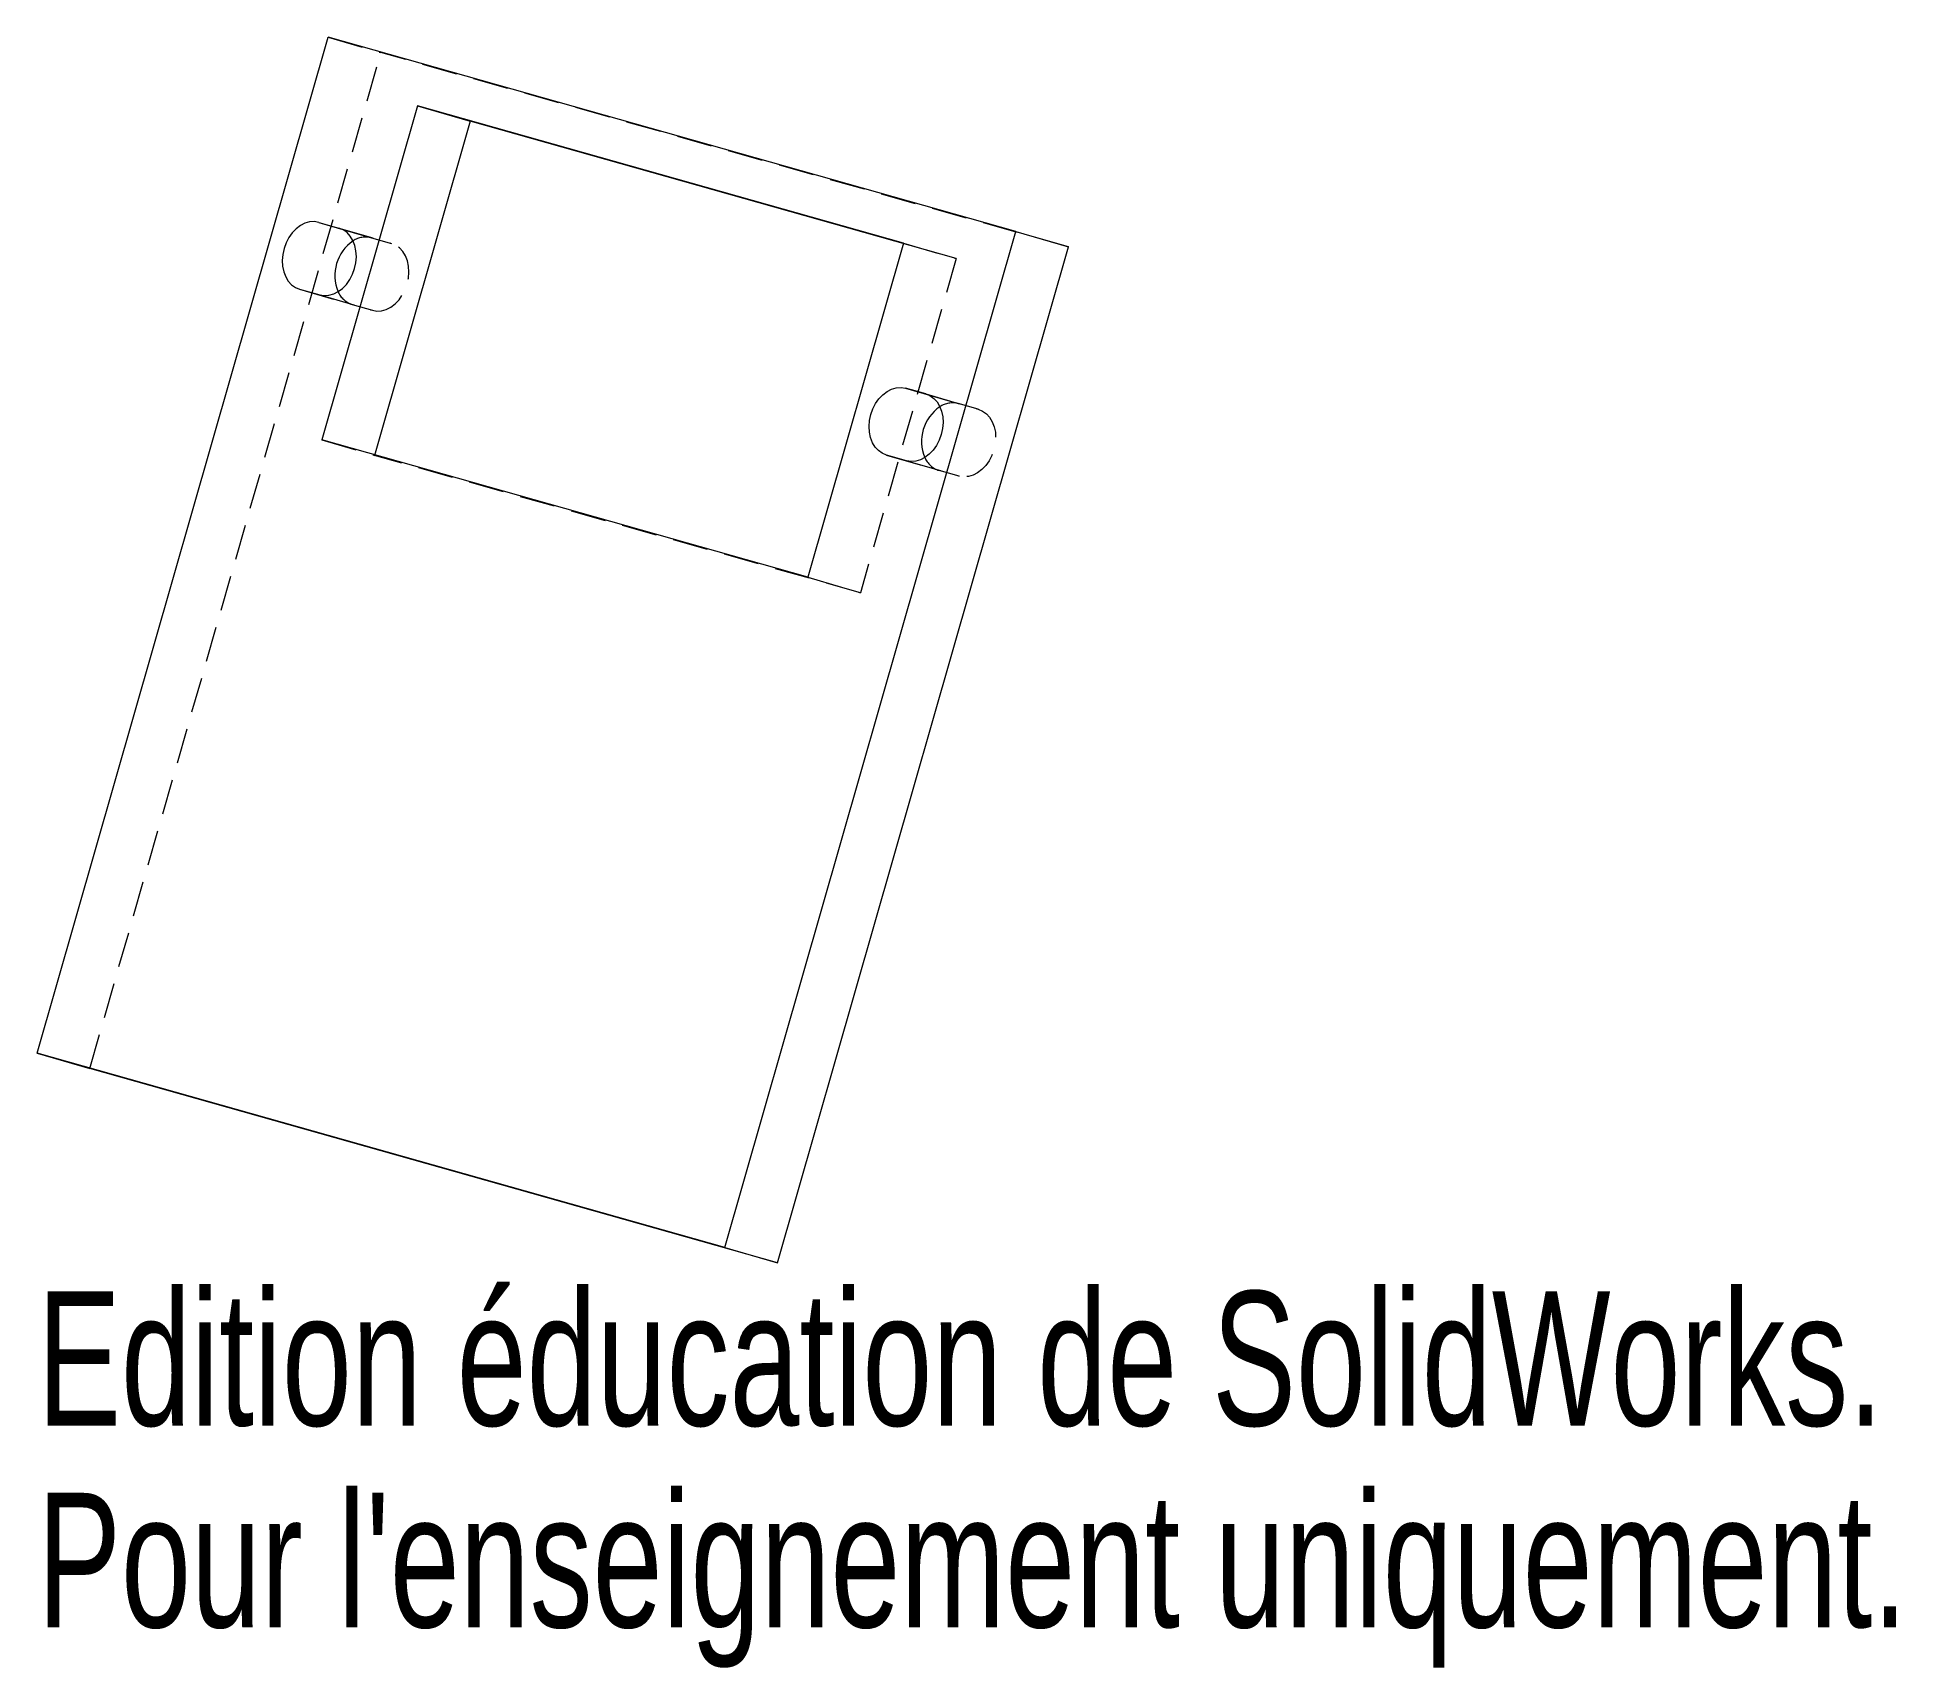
# Model space of a CAD drawing. Header units: millimetres. Extents: x -14.3 to 52.6, y -18.1 to 40.6.
import ezdxf

# ---------------------------------------------------------------- set-up
doc = ezdxf.new("R2010")
doc.units = ezdxf.units.MM
doc.linetypes.add('HIDDEN', pattern=[1.905, 1.27, -0.635])
doc.styles.add('SLDTEXTSTYLE0', font='TXT', dxfattribs={"width": 0.7})

msp = doc.modelspace()

# ---------------------------------------------------------------- linework, layer by layer
at = {"color": 7, "linetype": 'Continuous', "lineweight": 15}
for p, q in [((-14.258, 4.047), (-3.788, 40.576)), ((20.943, 33.587), (-3.788, 40.576)), ((-0.575, 38.109), (-4.019, 26.093)), ((16.903, 33.17), (-0.575, 38.109)), ((-0.575, 38.109), (1.317, 37.556)), ((1.317, 37.556), (-2.127, 25.54)), ((18.796, 32.617), (1.317, 37.556)), ((-4.129, 33.917), (-3.404, 33.712)), ((10.473, -2.942), (20.943, 33.587)), ((20.943, 33.587), (22.835, 33.035)), ((12.365, -3.494), (22.835, 33.035)), ((16.903, 33.17), (13.459, 21.154)), ((-4.818, 31.514), (-4.092, 31.309)), ((17.701, 27.749), (16.976, 27.954)), ((13.459, 21.154), (-4.019, 26.093)), ((17.012, 25.346), (16.287, 25.55)), ((-14.258, 4.047), (-12.365, 3.494)), ((10.473, -2.942), (-14.258, 4.047)), ((12.365, -3.494), (-12.365, 3.494)), ((10.473, -2.942), (12.365, -3.494))]:
    msp.add_line(p, q, dxfattribs=at)
at = {"color": 7, "linetype": 'HIDDEN', "lineweight": 0}
for p, q in [((-3.788, 40.576), (-1.895, 40.023)), ((-12.365, 3.494), (-1.895, 40.023)), ((22.835, 33.035), (-1.895, 40.023)), ((-3.404, 33.712), (-1.511, 33.16)), ((-2.236, 33.365), (-1.511, 33.16)), ((16.903, 33.17), (18.796, 32.617)), ((18.796, 32.617), (15.352, 20.601)), ((-4.818, 31.514), (-2.925, 30.962)), ((-4.092, 31.309), (-2.199, 30.757)), ((-2.925, 30.962), (-2.199, 30.757)), ((17.701, 27.749), (19.594, 27.196)), ((19.594, 27.196), (18.869, 27.401)), ((-4.019, 26.093), (-2.127, 25.54)), ((15.352, 20.601), (-2.127, 25.54)), ((16.287, 25.55), (18.18, 24.998)), ((17.012, 25.346), (18.905, 24.793)), ((18.905, 24.793), (18.18, 24.998)), ((13.459, 21.154), (15.352, 20.601))]:
    msp.add_line(p, q, dxfattribs=at)
at = {"color": 8, "linetype": 'Continuous', "lineweight": 15}
for p, q in [((-4.129, 33.917), (-2.236, 33.365)), ((16.976, 27.954), (18.869, 27.401))]:
    msp.add_line(p, q, dxfattribs=at)
at = {"color": 7, "linetype": 'Continuous', "lineweight": 15, "flags": 128}
for points in [[(-4.129, 33.917), (-4.291, 33.944), (-4.46, 33.933), (-4.628, 33.885), (-4.792, 33.801), (-4.946, 33.684), (-5.086, 33.538), (-5.207, 33.368), (-5.306, 33.177), (-5.38, 32.972), (-5.426, 32.759), (-5.443, 32.546), (-5.43, 32.337), (-5.389, 32.14), (-5.32, 31.96), (-5.225, 31.803), (-5.107, 31.674), (-4.97, 31.577), (-4.818, 31.514)], [(-4.092, 31.309), (-3.93, 31.283), (-3.762, 31.294), (-3.593, 31.342), (-3.429, 31.426), (-3.275, 31.542), (-3.135, 31.688), (-3.014, 31.859), (-2.915, 32.05), (-2.841, 32.255), (-2.795, 32.467), (-2.778, 32.681), (-2.791, 32.89), (-2.832, 33.087), (-2.901, 33.267), (-2.996, 33.423), (-3.114, 33.552), (-3.251, 33.65), (-3.404, 33.712)], [(16.287, 25.55), (16.135, 25.613), (15.998, 25.711), (15.88, 25.84), (15.785, 25.996), (15.716, 26.176), (15.674, 26.373), (15.662, 26.582), (15.679, 26.796), (15.725, 27.008), (15.799, 27.213), (15.897, 27.404), (16.019, 27.575), (16.158, 27.721), (16.313, 27.837), (16.477, 27.921), (16.645, 27.969), (16.813, 27.98), (16.976, 27.954)], [(17.701, 27.749), (17.853, 27.686), (17.991, 27.589), (18.108, 27.46), (18.203, 27.303), (18.273, 27.123), (18.314, 26.926), (18.326, 26.717), (18.309, 26.504), (18.263, 26.291), (18.19, 26.086), (18.091, 25.895), (17.97, 25.724), (17.83, 25.579), (17.676, 25.462), (17.512, 25.378), (17.343, 25.33), (17.175, 25.319), (17.012, 25.346)]]:
    msp.add_lwpolyline(points, dxfattribs=at)
at = {"color": 7, "linetype": 'HIDDEN', "lineweight": 0, "flags": 128}
for points in [[(-2.199, 30.757), (-2.037, 30.73), (-1.869, 30.741), (-1.7, 30.79), (-1.536, 30.873), (-1.382, 30.99), (-1.242, 31.136), (-1.121, 31.307), (-1.022, 31.497), (-0.949, 31.702), (-0.902, 31.915), (-0.885, 32.128), (-0.898, 32.337), (-0.939, 32.534), (-1.009, 32.714), (-1.104, 32.871), (-1.221, 33), (-1.358, 33.097), (-1.511, 33.16)], [(19.594, 27.196), (19.746, 27.133), (19.883, 27.036), (20.001, 26.907), (20.096, 26.75), (20.166, 26.571), (20.207, 26.373), (20.219, 26.165), (20.202, 25.951), (20.156, 25.738), (20.083, 25.534), (19.984, 25.343), (19.863, 25.172), (19.723, 25.026), (19.569, 24.909), (19.405, 24.826), (19.236, 24.778), (19.068, 24.767), (18.905, 24.793)]]:
    msp.add_lwpolyline(points, dxfattribs=at)
at = {"color": 7, "linetype": 'Continuous', "lineweight": 15}
for centre, radius, start, end in [((-2.045, 32.007), 1.507, 124.30093, 202.79955), ((19.055, 26.044), 1.503, 124.1848, 202.91567)]:
    msp.add_arc(centre, radius, start, end, dxfattribs=at)
at = {"color": 7, "linetype": 'HIDDEN', "lineweight": 0}
for centre, radius, start, end in [((-2.438, 32.568), 0.822, 75.78481, 123.7431), ((-2.671, 31.754), 0.831, 203.45733, 252.2604), ((18.667, 26.605), 0.822, 75.78481, 123.7431), ((18.441, 25.798), 0.842, 203.78117, 251.93656)]:
    msp.add_arc(centre, radius, start, end, dxfattribs=at)

# ---------------------------------------------------------------- texts
at = {"color": 7, "linetype": 'Continuous', "char_height": 4.83362, "attachment_point": 1, "style": 'SLDTEXTSTYLE0'}
for s, insert in [('Edition éducation de SolidWorks.', (-14.258, -4.514)), ("Pour l'enseignement uniquement.", (-14.258, -11.764))]:
    msp.add_mtext(s, dxfattribs=dict(at, insert=insert))

doc.saveas('drawing.dxf')
